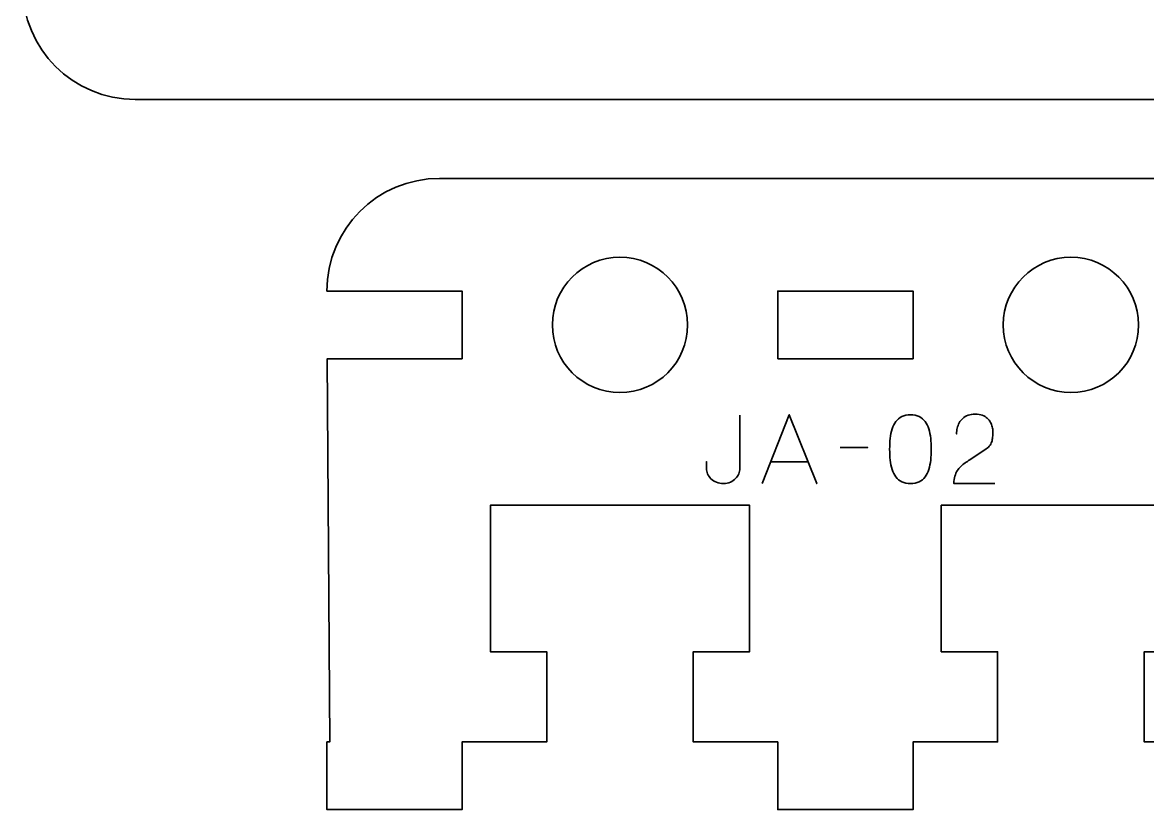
# Model space of a CAD drawing. Header units: centimetres. Extents: x -40 to 171, y -20 to 141.
# Drawn here: x 40.85 to 45.84, y 69.35 to 72.842 of the extents above; entities that cross this region are included whole.
import ezdxf

# ---------------------------------------------------------------- set-up
doc = ezdxf.new("R2010")
doc.units = ezdxf.units.CM
doc.header["$MEASUREMENT"] = 0
doc.layers.add('Layer 1', color=7, linetype='Continuous')

msp = doc.modelspace()

# ---------------------------------------------------------------- linework, layer by layer
at = {"layer": 'Layer 1', "color": 250, "lineweight": 35}
msp.add_lwpolyline([(44.2, 71.35), (44.8, 71.35), (44.8, 71.65), (44.2, 71.65), (44.2, 71.35)], close=True, dxfattribs=at)
msp.add_lwpolyline([(44.2, 71.35), (44.8, 71.35), (44.8, 71.65), (44.2, 71.65), (44.2, 71.35)], close=True, dxfattribs=at)
for points, knots in [([(40.85004, 73.00002), (40.85004, 73.00002), (40.85004, 79.30002), (40.85004, 79.30002), (40.85004, 79.30002), (40.85004, 79.57611), (41.07395, 79.80002), (41.35004, 79.80002), (41.35004, 79.80002), (41.35004, 79.80002), (47.65004, 79.80002), (47.65004, 79.80002), (47.65004, 79.80002), (47.92613, 79.80002), (48.15004, 79.57611), (48.15004, 79.30002), (48.15004, 79.30002), (48.15004, 79.30002), (48.15004, 73.00002), (48.15004, 73.00002), (48.15004, 73.00002), (48.15004, 72.72393), (47.92613, 72.50002), (47.65004, 72.50002), (47.65004, 72.50002), (47.65004, 72.50002), (41.35004, 72.50002), (41.35004, 72.50002), (41.35004, 72.50002), (41.07395, 72.50002), (40.85004, 72.72393), (40.85004, 73.00002)], [0, 0, 0, 0, 0.125, 0.125, 0.125, 0.125, 0.25, 0.25, 0.25, 0.25, 0.375, 0.375, 0.375, 0.375, 0.5, 0.5, 0.5, 0.5, 0.625, 0.625, 0.625, 0.625, 0.75, 0.75, 0.75, 0.75, 0.875, 0.875, 0.875, 0.875, 1, 1, 1, 1]), ([(46.8, 69.64999), (46.8, 69.64999), (46.8, 69.65), (46.8, 69.65), (46.8, 69.65), (46.8, 69.65), (46.8, 69.35), (46.8, 69.35), (46.8, 69.35), (46.8, 69.35), (46.2, 69.35), (46.2, 69.35), (46.2, 69.35), (46.2, 69.35), (46.2, 69.65), (46.2, 69.65), (46.2, 69.65), (46.2, 69.65), (45.825, 69.65), (45.825, 69.65), (45.825, 69.65), (45.825, 69.65), (45.825, 70.05), (45.825, 70.05), (45.825, 70.05), (45.825, 70.05), (46.075, 70.05001), (46.075, 70.05001), (46.075, 70.05001), (46.075, 70.05001), (46.075, 70.7), (46.075, 70.7), (46.075, 70.7), (46.075, 70.7), (45.825, 70.7), (45.825, 70.7), (45.825, 70.7), (45.825, 70.7), (45.825, 70.7), (45.825, 70.7), (45.825, 70.7), (45.825, 70.7), (45.825, 70.7), (45.825, 70.7), (45.825, 70.7), (45.825, 70.7), (45.175, 70.7), (45.175, 70.7), (45.175, 70.7), (45.175, 70.7), (45.175, 70.7), (45.175, 70.7), (45.175, 70.7), (45.175, 70.7), (45.175, 70.7), (45.175, 70.7), (45.175, 70.7), (45.175, 70.7), (44.925, 70.7), (44.925, 70.7), (44.925, 70.7), (44.925, 70.7), (44.925, 70.05001), (44.925, 70.05001), (44.925, 70.05001), (44.925, 70.05001), (45.175, 70.05), (45.175, 70.05), (45.175, 70.05), (45.175, 70.05), (45.175, 69.64999), (45.175, 69.64999), (45.175, 69.64999), (45.175, 69.64999), (44.8, 69.65), (44.8, 69.65), (44.8, 69.65), (44.8, 69.65), (44.8, 69.35), (44.8, 69.35), (44.8, 69.35), (44.8, 69.35), (44.2, 69.35), (44.2, 69.35), (44.2, 69.35), (44.2, 69.35), (44.2, 69.65), (44.2, 69.65), (44.2, 69.65), (44.2, 69.65), (43.825, 69.65), (43.825, 69.65), (43.825, 69.65), (43.825, 69.65), (43.825, 70.05), (43.825, 70.05), (43.825, 70.05), (43.825, 70.05), (44.075, 70.05001), (44.075, 70.05001), (44.075, 70.05001), (44.075, 70.05001), (44.075, 70.7), (44.075, 70.7), (44.075, 70.7), (44.075, 70.7), (43.825, 70.7), (43.825, 70.7), (43.825, 70.7), (43.825, 70.7), (43.825, 70.7), (43.825, 70.7), (43.825, 70.7), (43.825, 70.7), (43.825, 70.7), (43.825, 70.7), (43.825, 70.7), (43.825, 70.7), (43.175, 70.7), (43.175, 70.7), (43.175, 70.7), (43.175, 70.7), (43.175, 70.7), (43.175, 70.7), (43.175, 70.7), (43.175, 70.7), (43.175, 70.7), (43.175, 70.7), (43.175, 70.7), (43.175, 70.7), (42.925, 70.7), (42.925, 70.7), (42.925, 70.7), (42.925, 70.7), (42.925, 70.05001), (42.925, 70.05001), (42.925, 70.05001), (42.925, 70.05001), (43.175, 70.05), (43.175, 70.05), (43.175, 70.05), (43.175, 70.05), (43.175, 69.64999), (43.175, 69.64999), (43.175, 69.64999), (43.175, 69.64999), (42.8, 69.65), (42.8, 69.65), (42.8, 69.65), (42.8, 69.65), (42.8, 69.35), (42.8, 69.35), (42.8, 69.35), (42.8, 69.35), (42.2, 69.35), (42.2, 69.35), (42.2, 69.35), (42.2, 69.35), (42.2, 69.65), (42.2, 69.65), (42.2, 69.65), (42.2, 69.65), (42.2125, 69.65), (42.2125, 69.65), (42.2125, 69.65), (42.2125, 69.65), (42.20188, 71.35), (42.20188, 71.35), (42.20188, 71.35), (42.20188, 71.35), (42.8, 71.35), (42.8, 71.35), (42.8, 71.35), (42.8, 71.35), (42.8, 71.65), (42.8, 71.65), (42.8, 71.65), (42.8, 71.65), (42.2, 71.65), (42.2, 71.65), (42.2, 71.65), (42.2, 71.92609), (42.42391, 72.15), (42.7, 72.15), (42.7, 72.15), (42.7, 72.15), (46.3, 72.15), (46.3, 72.15), (46.3, 72.15), (46.57609, 72.15), (46.8, 71.92609), (46.8, 71.65), (46.8, 71.65), (46.8, 71.65), (46.2, 71.65), (46.2, 71.65), (46.2, 71.65), (46.2, 71.65), (46.2, 71.35), (46.2, 71.35), (46.2, 71.35), (46.2, 71.35), (46.8, 71.35), (46.8, 71.35), (46.8, 71.35), (46.8, 71.35), (46.8, 69.64999), (46.8, 69.64999)], [0, 0, 0, 0, 0.0192308, 0.0192308, 0.0192308, 0.0192308, 0.0384615, 0.0384615, 0.0384615, 0.0384615, 0.0576923, 0.0576923, 0.0576923, 0.0576923, 0.0769231, 0.0769231, 0.0769231, 0.0769231, 0.0961538, 0.0961538, 0.0961538, 0.0961538, 0.1153846, 0.1153846, 0.1153846, 0.1153846, 0.1346154, 0.1346154, 0.1346154, 0.1346154, 0.1538462, 0.1538462, 0.1538462, 0.1538462, 0.1730769, 0.1730769, 0.1730769, 0.1730769, 0.1923077, 0.1923077, 0.1923077, 0.1923077, 0.2115385, 0.2115385, 0.2115385, 0.2115385, 0.2307692, 0.2307692, 0.2307692, 0.2307692, 0.25, 0.25, 0.25, 0.25, 0.2692308, 0.2692308, 0.2692308, 0.2692308, 0.2884615, 0.2884615, 0.2884615, 0.2884615, 0.3076923, 0.3076923, 0.3076923, 0.3076923, 0.3269231, 0.3269231, 0.3269231, 0.3269231, 0.3461538, 0.3461538, 0.3461538, 0.3461538, 0.3653846, 0.3653846, 0.3653846, 0.3653846, 0.3846154, 0.3846154, 0.3846154, 0.3846154, 0.4038462, 0.4038462, 0.4038462, 0.4038462, 0.4230769, 0.4230769, 0.4230769, 0.4230769, 0.4423077, 0.4423077, 0.4423077, 0.4423077, 0.4615385, 0.4615385, 0.4615385, 0.4615385, 0.4807692, 0.4807692, 0.4807692, 0.4807692, 0.5, 0.5, 0.5, 0.5, 0.5192308, 0.5192308, 0.5192308, 0.5192308, 0.5384615, 0.5384615, 0.5384615, 0.5384615, 0.5576923, 0.5576923, 0.5576923, 0.5576923, 0.5769231, 0.5769231, 0.5769231, 0.5769231, 0.5961538, 0.5961538, 0.5961538, 0.5961538, 0.6153846, 0.6153846, 0.6153846, 0.6153846, 0.6346154, 0.6346154, 0.6346154, 0.6346154, 0.6538462, 0.6538462, 0.6538462, 0.6538462, 0.6730769, 0.6730769, 0.6730769, 0.6730769, 0.6923077, 0.6923077, 0.6923077, 0.6923077, 0.7115385, 0.7115385, 0.7115385, 0.7115385, 0.7307692, 0.7307692, 0.7307692, 0.7307692, 0.75, 0.75, 0.75, 0.75, 0.7692308, 0.7692308, 0.7692308, 0.7692308, 0.7884615, 0.7884615, 0.7884615, 0.7884615, 0.8076923, 0.8076923, 0.8076923, 0.8076923, 0.8269231, 0.8269231, 0.8269231, 0.8269231, 0.8461538, 0.8461538, 0.8461538, 0.8461538, 0.8653846, 0.8653846, 0.8653846, 0.8653846, 0.8846154, 0.8846154, 0.8846154, 0.8846154, 0.9038462, 0.9038462, 0.9038462, 0.9038462, 0.9230769, 0.9230769, 0.9230769, 0.9230769, 0.9423077, 0.9423077, 0.9423077, 0.9423077, 0.9615385, 0.9615385, 0.9615385, 0.9615385, 0.9807692, 0.9807692, 0.9807692, 0.9807692, 1, 1, 1, 1]), ([(46.8, 69.64999), (46.8, 69.64999), (46.8, 69.65), (46.8, 69.65), (46.8, 69.65), (46.8, 69.65), (46.8, 69.35), (46.8, 69.35), (46.8, 69.35), (46.8, 69.35), (46.2, 69.35), (46.2, 69.35), (46.2, 69.35), (46.2, 69.35), (46.2, 69.65), (46.2, 69.65), (46.2, 69.65), (46.2, 69.65), (45.825, 69.65), (45.825, 69.65), (45.825, 69.65), (45.825, 69.65), (45.825, 70.05), (45.825, 70.05), (45.825, 70.05), (45.825, 70.05), (46.075, 70.05001), (46.075, 70.05001), (46.075, 70.05001), (46.075, 70.05001), (46.075, 70.7), (46.075, 70.7), (46.075, 70.7), (46.075, 70.7), (45.825, 70.7), (45.825, 70.7), (45.825, 70.7), (45.825, 70.7), (45.825, 70.7), (45.825, 70.7), (45.825, 70.7), (45.825, 70.7), (45.825, 70.7), (45.825, 70.7), (45.825, 70.7), (45.825, 70.7), (45.175, 70.7), (45.175, 70.7), (45.175, 70.7), (45.175, 70.7), (45.175, 70.7), (45.175, 70.7), (45.175, 70.7), (45.175, 70.7), (45.175, 70.7), (45.175, 70.7), (45.175, 70.7), (45.175, 70.7), (44.925, 70.7), (44.925, 70.7), (44.925, 70.7), (44.925, 70.7), (44.925, 70.05001), (44.925, 70.05001), (44.925, 70.05001), (44.925, 70.05001), (45.175, 70.05), (45.175, 70.05), (45.175, 70.05), (45.175, 70.05), (45.175, 69.64999), (45.175, 69.64999), (45.175, 69.64999), (45.175, 69.64999), (44.8, 69.65), (44.8, 69.65), (44.8, 69.65), (44.8, 69.65), (44.8, 69.35), (44.8, 69.35), (44.8, 69.35), (44.8, 69.35), (44.2, 69.35), (44.2, 69.35), (44.2, 69.35), (44.2, 69.35), (44.2, 69.65), (44.2, 69.65), (44.2, 69.65), (44.2, 69.65), (43.825, 69.65), (43.825, 69.65), (43.825, 69.65), (43.825, 69.65), (43.825, 70.05), (43.825, 70.05), (43.825, 70.05), (43.825, 70.05), (44.075, 70.05001), (44.075, 70.05001), (44.075, 70.05001), (44.075, 70.05001), (44.075, 70.7), (44.075, 70.7), (44.075, 70.7), (44.075, 70.7), (43.825, 70.7), (43.825, 70.7), (43.825, 70.7), (43.825, 70.7), (43.825, 70.7), (43.825, 70.7), (43.825, 70.7), (43.825, 70.7), (43.825, 70.7), (43.825, 70.7), (43.825, 70.7), (43.825, 70.7), (43.175, 70.7), (43.175, 70.7), (43.175, 70.7), (43.175, 70.7), (43.175, 70.7), (43.175, 70.7), (43.175, 70.7), (43.175, 70.7), (43.175, 70.7), (43.175, 70.7), (43.175, 70.7), (43.175, 70.7), (42.925, 70.7), (42.925, 70.7), (42.925, 70.7), (42.925, 70.7), (42.925, 70.05001), (42.925, 70.05001), (42.925, 70.05001), (42.925, 70.05001), (43.175, 70.05), (43.175, 70.05), (43.175, 70.05), (43.175, 70.05), (43.175, 69.64999), (43.175, 69.64999), (43.175, 69.64999), (43.175, 69.64999), (42.8, 69.65), (42.8, 69.65), (42.8, 69.65), (42.8, 69.65), (42.8, 69.35), (42.8, 69.35), (42.8, 69.35), (42.8, 69.35), (42.2, 69.35), (42.2, 69.35), (42.2, 69.35), (42.2, 69.35), (42.2, 69.65), (42.2, 69.65), (42.2, 69.65), (42.2, 69.65), (42.2125, 69.65), (42.2125, 69.65), (42.2125, 69.65), (42.2125, 69.65), (42.20188, 71.35), (42.20188, 71.35), (42.20188, 71.35), (42.20188, 71.35), (42.8, 71.35), (42.8, 71.35), (42.8, 71.35), (42.8, 71.35), (42.8, 71.65), (42.8, 71.65), (42.8, 71.65), (42.8, 71.65), (42.2, 71.65), (42.2, 71.65), (42.2, 71.65), (42.2, 71.92609), (42.42391, 72.15), (42.7, 72.15), (42.7, 72.15), (42.7, 72.15), (46.3, 72.15), (46.3, 72.15), (46.3, 72.15), (46.57609, 72.15), (46.8, 71.92609), (46.8, 71.65), (46.8, 71.65), (46.8, 71.65), (46.2, 71.65), (46.2, 71.65), (46.2, 71.65), (46.2, 71.65), (46.2, 71.35), (46.2, 71.35), (46.2, 71.35), (46.2, 71.35), (46.8, 71.35), (46.8, 71.35), (46.8, 71.35), (46.8, 71.35), (46.8, 69.64999), (46.8, 69.64999)], [0, 0, 0, 0, 0.0192308, 0.0192308, 0.0192308, 0.0192308, 0.0384615, 0.0384615, 0.0384615, 0.0384615, 0.0576923, 0.0576923, 0.0576923, 0.0576923, 0.0769231, 0.0769231, 0.0769231, 0.0769231, 0.0961538, 0.0961538, 0.0961538, 0.0961538, 0.1153846, 0.1153846, 0.1153846, 0.1153846, 0.1346154, 0.1346154, 0.1346154, 0.1346154, 0.1538462, 0.1538462, 0.1538462, 0.1538462, 0.1730769, 0.1730769, 0.1730769, 0.1730769, 0.1923077, 0.1923077, 0.1923077, 0.1923077, 0.2115385, 0.2115385, 0.2115385, 0.2115385, 0.2307692, 0.2307692, 0.2307692, 0.2307692, 0.25, 0.25, 0.25, 0.25, 0.2692308, 0.2692308, 0.2692308, 0.2692308, 0.2884615, 0.2884615, 0.2884615, 0.2884615, 0.3076923, 0.3076923, 0.3076923, 0.3076923, 0.3269231, 0.3269231, 0.3269231, 0.3269231, 0.3461538, 0.3461538, 0.3461538, 0.3461538, 0.3653846, 0.3653846, 0.3653846, 0.3653846, 0.3846154, 0.3846154, 0.3846154, 0.3846154, 0.4038462, 0.4038462, 0.4038462, 0.4038462, 0.4230769, 0.4230769, 0.4230769, 0.4230769, 0.4423077, 0.4423077, 0.4423077, 0.4423077, 0.4615385, 0.4615385, 0.4615385, 0.4615385, 0.4807692, 0.4807692, 0.4807692, 0.4807692, 0.5, 0.5, 0.5, 0.5, 0.5192308, 0.5192308, 0.5192308, 0.5192308, 0.5384615, 0.5384615, 0.5384615, 0.5384615, 0.5576923, 0.5576923, 0.5576923, 0.5576923, 0.5769231, 0.5769231, 0.5769231, 0.5769231, 0.5961538, 0.5961538, 0.5961538, 0.5961538, 0.6153846, 0.6153846, 0.6153846, 0.6153846, 0.6346154, 0.6346154, 0.6346154, 0.6346154, 0.6538462, 0.6538462, 0.6538462, 0.6538462, 0.6730769, 0.6730769, 0.6730769, 0.6730769, 0.6923077, 0.6923077, 0.6923077, 0.6923077, 0.7115385, 0.7115385, 0.7115385, 0.7115385, 0.7307692, 0.7307692, 0.7307692, 0.7307692, 0.75, 0.75, 0.75, 0.75, 0.7692308, 0.7692308, 0.7692308, 0.7692308, 0.7884615, 0.7884615, 0.7884615, 0.7884615, 0.8076923, 0.8076923, 0.8076923, 0.8076923, 0.8269231, 0.8269231, 0.8269231, 0.8269231, 0.8461538, 0.8461538, 0.8461538, 0.8461538, 0.8653846, 0.8653846, 0.8653846, 0.8653846, 0.8846154, 0.8846154, 0.8846154, 0.8846154, 0.9038462, 0.9038462, 0.9038462, 0.9038462, 0.9230769, 0.9230769, 0.9230769, 0.9230769, 0.9423077, 0.9423077, 0.9423077, 0.9423077, 0.9615385, 0.9615385, 0.9615385, 0.9615385, 0.9807692, 0.9807692, 0.9807692, 0.9807692, 1, 1, 1, 1]), ([(43.8, 71.5), (43.8, 71.33434), (43.66566, 71.2), (43.5, 71.2), (43.5, 71.2), (43.33434, 71.2), (43.2, 71.33434), (43.2, 71.5), (43.2, 71.5), (43.2, 71.66566), (43.33434, 71.8), (43.5, 71.8), (43.5, 71.8), (43.66566, 71.8), (43.8, 71.66566), (43.8, 71.5)], [0, 0, 0, 0, 0.25, 0.25, 0.25, 0.25, 0.5, 0.5, 0.5, 0.5, 0.75, 0.75, 0.75, 0.75, 1, 1, 1, 1]), ([(43.8, 71.5), (43.8, 71.33434), (43.66566, 71.2), (43.5, 71.2), (43.5, 71.2), (43.33434, 71.2), (43.2, 71.33434), (43.2, 71.5), (43.2, 71.5), (43.2, 71.66566), (43.33434, 71.8), (43.5, 71.8), (43.5, 71.8), (43.66566, 71.8), (43.8, 71.66566), (43.8, 71.5)], [0, 0, 0, 0, 0.25, 0.25, 0.25, 0.25, 0.5, 0.5, 0.5, 0.5, 0.75, 0.75, 0.75, 0.75, 1, 1, 1, 1]), ([(45.8, 71.5), (45.8, 71.33434), (45.66566, 71.2), (45.5, 71.2), (45.5, 71.2), (45.33434, 71.2), (45.2, 71.33434), (45.2, 71.5), (45.2, 71.5), (45.2, 71.66566), (45.33434, 71.8), (45.5, 71.8), (45.5, 71.8), (45.66566, 71.8), (45.8, 71.66566), (45.8, 71.5)], [0, 0, 0, 0, 0.25, 0.25, 0.25, 0.25, 0.5, 0.5, 0.5, 0.5, 0.75, 0.75, 0.75, 0.75, 1, 1, 1, 1]), ([(45.8, 71.5), (45.8, 71.33434), (45.66566, 71.2), (45.5, 71.2), (45.5, 71.2), (45.33434, 71.2), (45.2, 71.33434), (45.2, 71.5), (45.2, 71.5), (45.2, 71.66566), (45.33434, 71.8), (45.5, 71.8), (45.5, 71.8), (45.66566, 71.8), (45.8, 71.66566), (45.8, 71.5)], [0, 0, 0, 0, 0.25, 0.25, 0.25, 0.25, 0.5, 0.5, 0.5, 0.5, 0.75, 0.75, 0.75, 0.75, 1, 1, 1, 1])]:
    msp.add_open_spline(points, degree=3, knots=knots, dxfattribs=at)
at = {"layer": 'Layer 1', "color": 30, "lineweight": 35}
for points, knots in [([(45.16251, 70.79612), (45.16251, 70.79612), (44.9809, 70.79612), (44.9809, 70.79612), (44.9809, 70.79612), (44.98125, 70.8084), (44.9828, 70.81926), (44.98542, 70.82858), (44.98542, 70.82858), (44.9881, 70.83789), (44.99169, 70.84607), (44.99614, 70.85313), (44.99614, 70.85313), (45.00066, 70.86018), (45.00581, 70.86646), (45.01166, 70.87197), (45.01166, 70.87197), (45.01752, 70.87754), (45.0238, 70.88262), (45.03057, 70.88742), (45.03057, 70.88742), (45.03734, 70.89215), (45.04433, 70.89687), (45.0516, 70.90153), (45.0516, 70.90153), (45.0516, 70.90153), (45.12399, 70.94979), (45.12399, 70.94979), (45.12399, 70.94979), (45.13139, 70.95501), (45.13718, 70.96072), (45.14127, 70.96686), (45.14127, 70.96686), (45.14543, 70.973), (45.14833, 70.97949), (45.15009, 70.98634), (45.15009, 70.98634), (45.15178, 70.99311), (45.15284, 71.00009), (45.15319, 71.00715), (45.15319, 71.00715), (45.15355, 71.01428), (45.15369, 71.0214), (45.15362, 71.02853), (45.15362, 71.02853), (45.15362, 71.03438), (45.15284, 71.04066), (45.15129, 71.04744), (45.15129, 71.04744), (45.14967, 71.05414), (45.14713, 71.06084), (45.14353, 71.06747), (45.14353, 71.06747), (45.13993, 71.07411), (45.13513, 71.08017), (45.12914, 71.08568), (45.12914, 71.08568), (45.12314, 71.09111), (45.11573, 71.09548), (45.10691, 71.0988), (45.10691, 71.0988), (45.09809, 71.10212), (45.08772, 71.10381), (45.07573, 71.10388), (45.07573, 71.10388), (45.06366, 71.10381), (45.05301, 71.10212), (45.04383, 71.09887), (45.04383, 71.09887), (45.03466, 71.09563), (45.02683, 71.09111), (45.02034, 71.0854), (45.02034, 71.0854), (45.01385, 71.07968), (45.00863, 71.07305), (45.00454, 71.06564), (45.00454, 71.06564), (45.00044, 71.05823), (44.99748, 71.05033), (44.99558, 71.042), (44.99558, 71.042), (44.99367, 71.03368), (44.99275, 71.02521), (44.99275, 71.01667), (44.99275, 71.01667), (44.99275, 71.02521), (44.99367, 71.03368), (44.99558, 71.042), (44.99558, 71.042), (44.99748, 71.05033), (45.00044, 71.05823), (45.00454, 71.06564), (45.00454, 71.06564), (45.00863, 71.07305), (45.01385, 71.07968), (45.02034, 71.0854), (45.02034, 71.0854), (45.02683, 71.09111), (45.03466, 71.09563), (45.04383, 71.09887), (45.04383, 71.09887), (45.05301, 71.10212), (45.06366, 71.10381), (45.07573, 71.10388), (45.07573, 71.10388), (45.08772, 71.10381), (45.09809, 71.10212), (45.10691, 71.0988), (45.10691, 71.0988), (45.11573, 71.09548), (45.12314, 71.09111), (45.12914, 71.08568), (45.12914, 71.08568), (45.13513, 71.08017), (45.13993, 71.07411), (45.14353, 71.06747), (45.14353, 71.06747), (45.14713, 71.06084), (45.14967, 71.05414), (45.15129, 71.04744), (45.15129, 71.04744), (45.15284, 71.04066), (45.15362, 71.03438), (45.15362, 71.02853), (45.15362, 71.02853), (45.15369, 71.0214), (45.15355, 71.01428), (45.15319, 71.00715), (45.15319, 71.00715), (45.15284, 71.00009), (45.15178, 70.99311), (45.15009, 70.98634), (45.15009, 70.98634), (45.14833, 70.97949), (45.14543, 70.973), (45.14127, 70.96686), (45.14127, 70.96686), (45.13718, 70.96072), (45.13139, 70.95501), (45.12399, 70.94979), (45.12399, 70.94979), (45.12399, 70.94979), (45.0516, 70.90153), (45.0516, 70.90153), (45.0516, 70.90153), (45.04433, 70.89687), (45.03734, 70.89215), (45.03057, 70.88742), (45.03057, 70.88742), (45.0238, 70.88262), (45.01752, 70.87754), (45.01166, 70.87197), (45.01166, 70.87197), (45.00581, 70.86646), (45.00066, 70.86018), (44.99614, 70.85313), (44.99614, 70.85313), (44.99169, 70.84607), (44.9881, 70.83789), (44.98542, 70.82858), (44.98542, 70.82858), (44.9828, 70.81926), (44.98125, 70.8084), (44.9809, 70.79612), (44.9809, 70.79612), (44.9809, 70.79612), (45.16251, 70.79612), (45.16251, 70.79612)], [0, 0, 0, 0, 0.0238095, 0.0238095, 0.0238095, 0.0238095, 0.047619, 0.047619, 0.047619, 0.047619, 0.0714286, 0.0714286, 0.0714286, 0.0714286, 0.0952381, 0.0952381, 0.0952381, 0.0952381, 0.1190476, 0.1190476, 0.1190476, 0.1190476, 0.1428571, 0.1428571, 0.1428571, 0.1428571, 0.1666667, 0.1666667, 0.1666667, 0.1666667, 0.1904762, 0.1904762, 0.1904762, 0.1904762, 0.2142857, 0.2142857, 0.2142857, 0.2142857, 0.2380952, 0.2380952, 0.2380952, 0.2380952, 0.2619048, 0.2619048, 0.2619048, 0.2619048, 0.2857143, 0.2857143, 0.2857143, 0.2857143, 0.3095238, 0.3095238, 0.3095238, 0.3095238, 0.3333333, 0.3333333, 0.3333333, 0.3333333, 0.3571429, 0.3571429, 0.3571429, 0.3571429, 0.3809524, 0.3809524, 0.3809524, 0.3809524, 0.4047619, 0.4047619, 0.4047619, 0.4047619, 0.4285714, 0.4285714, 0.4285714, 0.4285714, 0.452381, 0.452381, 0.452381, 0.452381, 0.4761905, 0.4761905, 0.4761905, 0.4761905, 0.5, 0.5, 0.5, 0.5, 0.5238095, 0.5238095, 0.5238095, 0.5238095, 0.547619, 0.547619, 0.547619, 0.547619, 0.5714286, 0.5714286, 0.5714286, 0.5714286, 0.5952381, 0.5952381, 0.5952381, 0.5952381, 0.6190476, 0.6190476, 0.6190476, 0.6190476, 0.6428571, 0.6428571, 0.6428571, 0.6428571, 0.6666667, 0.6666667, 0.6666667, 0.6666667, 0.6904762, 0.6904762, 0.6904762, 0.6904762, 0.7142857, 0.7142857, 0.7142857, 0.7142857, 0.7380952, 0.7380952, 0.7380952, 0.7380952, 0.7619048, 0.7619048, 0.7619048, 0.7619048, 0.7857143, 0.7857143, 0.7857143, 0.7857143, 0.8095238, 0.8095238, 0.8095238, 0.8095238, 0.8333333, 0.8333333, 0.8333333, 0.8333333, 0.8571429, 0.8571429, 0.8571429, 0.8571429, 0.8809524, 0.8809524, 0.8809524, 0.8809524, 0.9047619, 0.9047619, 0.9047619, 0.9047619, 0.9285714, 0.9285714, 0.9285714, 0.9285714, 0.952381, 0.952381, 0.952381, 0.952381, 0.9761905, 0.9761905, 0.9761905, 0.9761905, 1, 1, 1, 1]), ([(45.16251, 70.79612), (45.16251, 70.79612), (44.9809, 70.79612), (44.9809, 70.79612), (44.9809, 70.79612), (44.98125, 70.8084), (44.9828, 70.81926), (44.98542, 70.82858), (44.98542, 70.82858), (44.9881, 70.83789), (44.99169, 70.84607), (44.99614, 70.85313), (44.99614, 70.85313), (45.00066, 70.86018), (45.00581, 70.86646), (45.01166, 70.87197), (45.01166, 70.87197), (45.01752, 70.87754), (45.0238, 70.88262), (45.03057, 70.88742), (45.03057, 70.88742), (45.03734, 70.89215), (45.04433, 70.89687), (45.0516, 70.90153), (45.0516, 70.90153), (45.0516, 70.90153), (45.12399, 70.94979), (45.12399, 70.94979), (45.12399, 70.94979), (45.13139, 70.95501), (45.13718, 70.96072), (45.14127, 70.96686), (45.14127, 70.96686), (45.14543, 70.973), (45.14833, 70.97949), (45.15009, 70.98634), (45.15009, 70.98634), (45.15178, 70.99311), (45.15284, 71.00009), (45.15319, 71.00715), (45.15319, 71.00715), (45.15355, 71.01428), (45.15369, 71.0214), (45.15362, 71.02853), (45.15362, 71.02853), (45.15362, 71.03438), (45.15284, 71.04066), (45.15129, 71.04744), (45.15129, 71.04744), (45.14967, 71.05414), (45.14713, 71.06084), (45.14353, 71.06747), (45.14353, 71.06747), (45.13993, 71.07411), (45.13513, 71.08017), (45.12914, 71.08568), (45.12914, 71.08568), (45.12314, 71.09111), (45.11573, 71.09548), (45.10691, 71.0988), (45.10691, 71.0988), (45.09809, 71.10212), (45.08772, 71.10381), (45.07573, 71.10388), (45.07573, 71.10388), (45.06366, 71.10381), (45.05301, 71.10212), (45.04383, 71.09887), (45.04383, 71.09887), (45.03466, 71.09563), (45.02683, 71.09111), (45.02034, 71.0854), (45.02034, 71.0854), (45.01385, 71.07968), (45.00863, 71.07305), (45.00454, 71.06564), (45.00454, 71.06564), (45.00044, 71.05823), (44.99748, 71.05033), (44.99558, 71.042), (44.99558, 71.042), (44.99367, 71.03368), (44.99275, 71.02521), (44.99275, 71.01667), (44.99275, 71.01667), (44.99275, 71.02521), (44.99367, 71.03368), (44.99558, 71.042), (44.99558, 71.042), (44.99748, 71.05033), (45.00044, 71.05823), (45.00454, 71.06564), (45.00454, 71.06564), (45.00863, 71.07305), (45.01385, 71.07968), (45.02034, 71.0854), (45.02034, 71.0854), (45.02683, 71.09111), (45.03466, 71.09563), (45.04383, 71.09887), (45.04383, 71.09887), (45.05301, 71.10212), (45.06366, 71.10381), (45.07573, 71.10388), (45.07573, 71.10388), (45.08772, 71.10381), (45.09809, 71.10212), (45.10691, 71.0988), (45.10691, 71.0988), (45.11573, 71.09548), (45.12314, 71.09111), (45.12914, 71.08568), (45.12914, 71.08568), (45.13513, 71.08017), (45.13993, 71.07411), (45.14353, 71.06747), (45.14353, 71.06747), (45.14713, 71.06084), (45.14967, 71.05414), (45.15129, 71.04744), (45.15129, 71.04744), (45.15284, 71.04066), (45.15362, 71.03438), (45.15362, 71.02853), (45.15362, 71.02853), (45.15369, 71.0214), (45.15355, 71.01428), (45.15319, 71.00715), (45.15319, 71.00715), (45.15284, 71.00009), (45.15178, 70.99311), (45.15009, 70.98634), (45.15009, 70.98634), (45.14833, 70.97949), (45.14543, 70.973), (45.14127, 70.96686), (45.14127, 70.96686), (45.13718, 70.96072), (45.13139, 70.95501), (45.12399, 70.94979), (45.12399, 70.94979), (45.12399, 70.94979), (45.0516, 70.90153), (45.0516, 70.90153), (45.0516, 70.90153), (45.04433, 70.89687), (45.03734, 70.89215), (45.03057, 70.88742), (45.03057, 70.88742), (45.0238, 70.88262), (45.01752, 70.87754), (45.01166, 70.87197), (45.01166, 70.87197), (45.00581, 70.86646), (45.00066, 70.86018), (44.99614, 70.85313), (44.99614, 70.85313), (44.99169, 70.84607), (44.9881, 70.83789), (44.98542, 70.82858), (44.98542, 70.82858), (44.9828, 70.81926), (44.98125, 70.8084), (44.9809, 70.79612), (44.9809, 70.79612), (44.9809, 70.79612), (45.16251, 70.79612), (45.16251, 70.79612)], [0, 0, 0, 0, 0.0238095, 0.0238095, 0.0238095, 0.0238095, 0.047619, 0.047619, 0.047619, 0.047619, 0.0714286, 0.0714286, 0.0714286, 0.0714286, 0.0952381, 0.0952381, 0.0952381, 0.0952381, 0.1190476, 0.1190476, 0.1190476, 0.1190476, 0.1428571, 0.1428571, 0.1428571, 0.1428571, 0.1666667, 0.1666667, 0.1666667, 0.1666667, 0.1904762, 0.1904762, 0.1904762, 0.1904762, 0.2142857, 0.2142857, 0.2142857, 0.2142857, 0.2380952, 0.2380952, 0.2380952, 0.2380952, 0.2619048, 0.2619048, 0.2619048, 0.2619048, 0.2857143, 0.2857143, 0.2857143, 0.2857143, 0.3095238, 0.3095238, 0.3095238, 0.3095238, 0.3333333, 0.3333333, 0.3333333, 0.3333333, 0.3571429, 0.3571429, 0.3571429, 0.3571429, 0.3809524, 0.3809524, 0.3809524, 0.3809524, 0.4047619, 0.4047619, 0.4047619, 0.4047619, 0.4285714, 0.4285714, 0.4285714, 0.4285714, 0.452381, 0.452381, 0.452381, 0.452381, 0.4761905, 0.4761905, 0.4761905, 0.4761905, 0.5, 0.5, 0.5, 0.5, 0.5238095, 0.5238095, 0.5238095, 0.5238095, 0.547619, 0.547619, 0.547619, 0.547619, 0.5714286, 0.5714286, 0.5714286, 0.5714286, 0.5952381, 0.5952381, 0.5952381, 0.5952381, 0.6190476, 0.6190476, 0.6190476, 0.6190476, 0.6428571, 0.6428571, 0.6428571, 0.6428571, 0.6666667, 0.6666667, 0.6666667, 0.6666667, 0.6904762, 0.6904762, 0.6904762, 0.6904762, 0.7142857, 0.7142857, 0.7142857, 0.7142857, 0.7380952, 0.7380952, 0.7380952, 0.7380952, 0.7619048, 0.7619048, 0.7619048, 0.7619048, 0.7857143, 0.7857143, 0.7857143, 0.7857143, 0.8095238, 0.8095238, 0.8095238, 0.8095238, 0.8333333, 0.8333333, 0.8333333, 0.8333333, 0.8571429, 0.8571429, 0.8571429, 0.8571429, 0.8809524, 0.8809524, 0.8809524, 0.8809524, 0.9047619, 0.9047619, 0.9047619, 0.9047619, 0.9285714, 0.9285714, 0.9285714, 0.9285714, 0.952381, 0.952381, 0.952381, 0.952381, 0.9761905, 0.9761905, 0.9761905, 0.9761905, 1, 1, 1, 1]), ([(44.0318, 71.09965), (44.0318, 71.09965), (44.03138, 70.86258), (44.03138, 70.86258), (44.03138, 70.86258), (44.03138, 70.85489), (44.02975, 70.84713), (44.02665, 70.83944), (44.02665, 70.83944), (44.02347, 70.83168), (44.01882, 70.82462), (44.01268, 70.81813), (44.01268, 70.81813), (44.00647, 70.81171), (43.99892, 70.80649), (43.98996, 70.80261), (43.98996, 70.80261), (43.98093, 70.79866), (43.97063, 70.79668), (43.95899, 70.79654), (43.95899, 70.79654), (43.94734, 70.79654), (43.93683, 70.79845), (43.92752, 70.80219), (43.92752, 70.80219), (43.9182, 70.806), (43.91023, 70.81108), (43.90367, 70.8175), (43.90367, 70.8175), (43.89704, 70.82392), (43.89203, 70.83097), (43.8885, 70.83881), (43.8885, 70.83881), (43.88497, 70.84664), (43.88321, 70.85454), (43.88321, 70.86258), (43.88321, 70.86258), (43.88321, 70.86258), (43.88321, 70.89391), (43.88321, 70.89391), (43.88321, 70.89391), (43.88321, 70.89391), (43.88321, 70.86258), (43.88321, 70.86258), (43.88321, 70.86258), (43.88321, 70.85454), (43.88497, 70.84664), (43.8885, 70.83881), (43.8885, 70.83881), (43.89203, 70.83097), (43.89704, 70.82392), (43.90367, 70.8175), (43.90367, 70.8175), (43.91023, 70.81108), (43.9182, 70.806), (43.92752, 70.80219), (43.92752, 70.80219), (43.93683, 70.79845), (43.94734, 70.79654), (43.95899, 70.79654), (43.95899, 70.79654), (43.97063, 70.79668), (43.98093, 70.79866), (43.98996, 70.80261), (43.98996, 70.80261), (43.99892, 70.80649), (44.00647, 70.81171), (44.01268, 70.81813), (44.01268, 70.81813), (44.01882, 70.82462), (44.02347, 70.83168), (44.02665, 70.83944), (44.02665, 70.83944), (44.02975, 70.84713), (44.03138, 70.85489), (44.03138, 70.86258), (44.03138, 70.86258), (44.03138, 70.86258), (44.0318, 71.09965), (44.0318, 71.09965)], [0, 0, 0, 0, 0.05, 0.05, 0.05, 0.05, 0.1, 0.1, 0.1, 0.1, 0.15, 0.15, 0.15, 0.15, 0.2, 0.2, 0.2, 0.2, 0.25, 0.25, 0.25, 0.25, 0.3, 0.3, 0.3, 0.3, 0.35, 0.35, 0.35, 0.35, 0.4, 0.4, 0.4, 0.4, 0.45, 0.45, 0.45, 0.45, 0.5, 0.5, 0.5, 0.5, 0.55, 0.55, 0.55, 0.55, 0.6, 0.6, 0.6, 0.6, 0.65, 0.65, 0.65, 0.65, 0.7, 0.7, 0.7, 0.7, 0.75, 0.75, 0.75, 0.75, 0.8, 0.8, 0.8, 0.8, 0.85, 0.85, 0.85, 0.85, 0.9, 0.9, 0.9, 0.9, 0.95, 0.95, 0.95, 0.95, 1, 1, 1, 1]), ([(44.0318, 71.09965), (44.0318, 71.09965), (44.03138, 70.86258), (44.03138, 70.86258), (44.03138, 70.86258), (44.03138, 70.85489), (44.02975, 70.84713), (44.02665, 70.83944), (44.02665, 70.83944), (44.02347, 70.83168), (44.01882, 70.82462), (44.01268, 70.81813), (44.01268, 70.81813), (44.00647, 70.81171), (43.99892, 70.80649), (43.98996, 70.80261), (43.98996, 70.80261), (43.98093, 70.79866), (43.97063, 70.79668), (43.95899, 70.79654), (43.95899, 70.79654), (43.94734, 70.79654), (43.93683, 70.79845), (43.92752, 70.80219), (43.92752, 70.80219), (43.9182, 70.806), (43.91023, 70.81108), (43.90367, 70.8175), (43.90367, 70.8175), (43.89704, 70.82392), (43.89203, 70.83097), (43.8885, 70.83881), (43.8885, 70.83881), (43.88497, 70.84664), (43.88321, 70.85454), (43.88321, 70.86258), (43.88321, 70.86258), (43.88321, 70.86258), (43.88321, 70.89391), (43.88321, 70.89391), (43.88321, 70.89391), (43.88321, 70.89391), (43.88321, 70.86258), (43.88321, 70.86258), (43.88321, 70.86258), (43.88321, 70.85454), (43.88497, 70.84664), (43.8885, 70.83881), (43.8885, 70.83881), (43.89203, 70.83097), (43.89704, 70.82392), (43.90367, 70.8175), (43.90367, 70.8175), (43.91023, 70.81108), (43.9182, 70.806), (43.92752, 70.80219), (43.92752, 70.80219), (43.93683, 70.79845), (43.94734, 70.79654), (43.95899, 70.79654), (43.95899, 70.79654), (43.97063, 70.79668), (43.98093, 70.79866), (43.98996, 70.80261), (43.98996, 70.80261), (43.99892, 70.80649), (44.00647, 70.81171), (44.01268, 70.81813), (44.01268, 70.81813), (44.01882, 70.82462), (44.02347, 70.83168), (44.02665, 70.83944), (44.02665, 70.83944), (44.02975, 70.84713), (44.03138, 70.85489), (44.03138, 70.86258), (44.03138, 70.86258), (44.03138, 70.86258), (44.0318, 71.09965), (44.0318, 71.09965)], [0, 0, 0, 0, 0.05, 0.05, 0.05, 0.05, 0.1, 0.1, 0.1, 0.1, 0.15, 0.15, 0.15, 0.15, 0.2, 0.2, 0.2, 0.2, 0.25, 0.25, 0.25, 0.25, 0.3, 0.3, 0.3, 0.3, 0.35, 0.35, 0.35, 0.35, 0.4, 0.4, 0.4, 0.4, 0.45, 0.45, 0.45, 0.45, 0.5, 0.5, 0.5, 0.5, 0.55, 0.55, 0.55, 0.55, 0.6, 0.6, 0.6, 0.6, 0.65, 0.65, 0.65, 0.65, 0.7, 0.7, 0.7, 0.7, 0.75, 0.75, 0.75, 0.75, 0.8, 0.8, 0.8, 0.8, 0.85, 0.85, 0.85, 0.85, 0.9, 0.9, 0.9, 0.9, 0.95, 0.95, 0.95, 0.95, 1, 1, 1, 1]), ([(44.13001, 70.79612), (44.13001, 70.79612), (44.25108, 71.10134), (44.25108, 71.10134), (44.25108, 71.10134), (44.25108, 71.10134), (44.37258, 70.79612), (44.37258, 70.79612), (44.37258, 70.79612), (44.37258, 70.79612), (44.25108, 71.10134), (44.25108, 71.10134), (44.25108, 71.10134), (44.25108, 71.10134), (44.13001, 70.79612), (44.13001, 70.79612)], [0, 0, 0, 0, 0.25, 0.25, 0.25, 0.25, 0.5, 0.5, 0.5, 0.5, 0.75, 0.75, 0.75, 0.75, 1, 1, 1, 1]), ([(44.13001, 70.79612), (44.13001, 70.79612), (44.25108, 71.10134), (44.25108, 71.10134), (44.25108, 71.10134), (44.25108, 71.10134), (44.37258, 70.79612), (44.37258, 70.79612), (44.37258, 70.79612), (44.37258, 70.79612), (44.25108, 71.10134), (44.25108, 71.10134), (44.25108, 71.10134), (44.25108, 71.10134), (44.13001, 70.79612), (44.13001, 70.79612)], [0, 0, 0, 0, 0.25, 0.25, 0.25, 0.25, 0.5, 0.5, 0.5, 0.5, 0.75, 0.75, 0.75, 0.75, 1, 1, 1, 1]), ([(44.78829, 70.79612), (44.8031, 70.79619), (44.81587, 70.7988), (44.82653, 70.80388), (44.82653, 70.80388), (44.83711, 70.80896), (44.84593, 70.81623), (44.85298, 70.82547), (44.85298, 70.82547), (44.85997, 70.83478), (44.86547, 70.84579), (44.86956, 70.85849), (44.86956, 70.85849), (44.87359, 70.87119), (44.87648, 70.88509), (44.8781, 70.90033), (44.8781, 70.90033), (44.8798, 70.91557), (44.88064, 70.93159), (44.88057, 70.94852), (44.88057, 70.94852), (44.88064, 70.96538), (44.8798, 70.9814), (44.8781, 70.99657), (44.8781, 70.99657), (44.87648, 71.01174), (44.87359, 71.02571), (44.86956, 71.03841), (44.86956, 71.03841), (44.86547, 71.05104), (44.85997, 71.06204), (44.85298, 71.07143), (44.85298, 71.07143), (44.84593, 71.08074), (44.83711, 71.08801), (44.82653, 71.09309), (44.82653, 71.09309), (44.81587, 71.09824), (44.8031, 71.10085), (44.78829, 71.10092), (44.78829, 71.10092), (44.77347, 71.10085), (44.7607, 71.09824), (44.75004, 71.09309), (44.75004, 71.09309), (44.73946, 71.08801), (44.73064, 71.08074), (44.72359, 71.07143), (44.72359, 71.07143), (44.7166, 71.06204), (44.7111, 71.05104), (44.70701, 71.03841), (44.70701, 71.03841), (44.70298, 71.02571), (44.70009, 71.01174), (44.69847, 70.99657), (44.69847, 70.99657), (44.69678, 70.9814), (44.69593, 70.96538), (44.696, 70.94852), (44.696, 70.94852), (44.69593, 70.93159), (44.69678, 70.91557), (44.69847, 70.90033), (44.69847, 70.90033), (44.70009, 70.88509), (44.70298, 70.87119), (44.70701, 70.85849), (44.70701, 70.85849), (44.7111, 70.84579), (44.7166, 70.83478), (44.72359, 70.82547), (44.72359, 70.82547), (44.73064, 70.81623), (44.73946, 70.80896), (44.75004, 70.80388), (44.75004, 70.80388), (44.7607, 70.7988), (44.77347, 70.79619), (44.78829, 70.79612)], [0, 0, 0, 0, 0.05, 0.05, 0.05, 0.05, 0.1, 0.1, 0.1, 0.1, 0.15, 0.15, 0.15, 0.15, 0.2, 0.2, 0.2, 0.2, 0.25, 0.25, 0.25, 0.25, 0.3, 0.3, 0.3, 0.3, 0.35, 0.35, 0.35, 0.35, 0.4, 0.4, 0.4, 0.4, 0.45, 0.45, 0.45, 0.45, 0.5, 0.5, 0.5, 0.5, 0.55, 0.55, 0.55, 0.55, 0.6, 0.6, 0.6, 0.6, 0.65, 0.65, 0.65, 0.65, 0.7, 0.7, 0.7, 0.7, 0.75, 0.75, 0.75, 0.75, 0.8, 0.8, 0.8, 0.8, 0.85, 0.85, 0.85, 0.85, 0.9, 0.9, 0.9, 0.9, 0.95, 0.95, 0.95, 0.95, 1, 1, 1, 1]), ([(44.78829, 70.79612), (44.8031, 70.79619), (44.81587, 70.7988), (44.82653, 70.80388), (44.82653, 70.80388), (44.83711, 70.80896), (44.84593, 70.81623), (44.85298, 70.82547), (44.85298, 70.82547), (44.85997, 70.83478), (44.86547, 70.84579), (44.86956, 70.85849), (44.86956, 70.85849), (44.87359, 70.87119), (44.87648, 70.88509), (44.8781, 70.90033), (44.8781, 70.90033), (44.8798, 70.91557), (44.88064, 70.93159), (44.88057, 70.94852), (44.88057, 70.94852), (44.88064, 70.96538), (44.8798, 70.9814), (44.8781, 70.99657), (44.8781, 70.99657), (44.87648, 71.01174), (44.87359, 71.02571), (44.86956, 71.03841), (44.86956, 71.03841), (44.86547, 71.05104), (44.85997, 71.06204), (44.85298, 71.07143), (44.85298, 71.07143), (44.84593, 71.08074), (44.83711, 71.08801), (44.82653, 71.09309), (44.82653, 71.09309), (44.81587, 71.09824), (44.8031, 71.10085), (44.78829, 71.10092), (44.78829, 71.10092), (44.77347, 71.10085), (44.7607, 71.09824), (44.75004, 71.09309), (44.75004, 71.09309), (44.73946, 71.08801), (44.73064, 71.08074), (44.72359, 71.07143), (44.72359, 71.07143), (44.7166, 71.06204), (44.7111, 71.05104), (44.70701, 71.03841), (44.70701, 71.03841), (44.70298, 71.02571), (44.70009, 71.01174), (44.69847, 70.99657), (44.69847, 70.99657), (44.69678, 70.9814), (44.69593, 70.96538), (44.696, 70.94852), (44.696, 70.94852), (44.69593, 70.93159), (44.69678, 70.91557), (44.69847, 70.90033), (44.69847, 70.90033), (44.70009, 70.88509), (44.70298, 70.87119), (44.70701, 70.85849), (44.70701, 70.85849), (44.7111, 70.84579), (44.7166, 70.83478), (44.72359, 70.82547), (44.72359, 70.82547), (44.73064, 70.81623), (44.73946, 70.80896), (44.75004, 70.80388), (44.75004, 70.80388), (44.7607, 70.7988), (44.77347, 70.79619), (44.78829, 70.79612)], [0, 0, 0, 0, 0.05, 0.05, 0.05, 0.05, 0.1, 0.1, 0.1, 0.1, 0.15, 0.15, 0.15, 0.15, 0.2, 0.2, 0.2, 0.2, 0.25, 0.25, 0.25, 0.25, 0.3, 0.3, 0.3, 0.3, 0.35, 0.35, 0.35, 0.35, 0.4, 0.4, 0.4, 0.4, 0.45, 0.45, 0.45, 0.45, 0.5, 0.5, 0.5, 0.5, 0.55, 0.55, 0.55, 0.55, 0.6, 0.6, 0.6, 0.6, 0.65, 0.65, 0.65, 0.65, 0.7, 0.7, 0.7, 0.7, 0.75, 0.75, 0.75, 0.75, 0.8, 0.8, 0.8, 0.8, 0.85, 0.85, 0.85, 0.85, 0.9, 0.9, 0.9, 0.9, 0.95, 0.95, 0.95, 0.95, 1, 1, 1, 1]), ([(44.78829, 70.79612), (44.8031, 70.79619), (44.81587, 70.7988), (44.82653, 70.80388), (44.82653, 70.80388), (44.83711, 70.80896), (44.84593, 70.81623), (44.85298, 70.82547), (44.85298, 70.82547), (44.85997, 70.83478), (44.86547, 70.84579), (44.86956, 70.85849), (44.86956, 70.85849), (44.87359, 70.87119), (44.87648, 70.88509), (44.8781, 70.90033), (44.8781, 70.90033), (44.8798, 70.91557), (44.88064, 70.93159), (44.88057, 70.94852), (44.88057, 70.94852), (44.88064, 70.96538), (44.8798, 70.9814), (44.8781, 70.99657), (44.8781, 70.99657), (44.87648, 71.01174), (44.87359, 71.02571), (44.86956, 71.03841), (44.86956, 71.03841), (44.86547, 71.05104), (44.85997, 71.06204), (44.85298, 71.07143), (44.85298, 71.07143), (44.84593, 71.08074), (44.83711, 71.08801), (44.82653, 71.09309), (44.82653, 71.09309), (44.81587, 71.09824), (44.8031, 71.10085), (44.78829, 71.10092), (44.78829, 71.10092), (44.77347, 71.10085), (44.7607, 71.09824), (44.75004, 71.09309), (44.75004, 71.09309), (44.73946, 71.08801), (44.73064, 71.08074), (44.72359, 71.07143), (44.72359, 71.07143), (44.7166, 71.06204), (44.7111, 71.05104), (44.70701, 71.03841), (44.70701, 71.03841), (44.70298, 71.02571), (44.70009, 71.01174), (44.69847, 70.99657), (44.69847, 70.99657), (44.69678, 70.9814), (44.69593, 70.96538), (44.696, 70.94852), (44.696, 70.94852), (44.69593, 70.93159), (44.69678, 70.91557), (44.69847, 70.90033), (44.69847, 70.90033), (44.70009, 70.88509), (44.70298, 70.87119), (44.70701, 70.85849), (44.70701, 70.85849), (44.7111, 70.84579), (44.7166, 70.83478), (44.72359, 70.82547), (44.72359, 70.82547), (44.73064, 70.81623), (44.73946, 70.80896), (44.75004, 70.80388), (44.75004, 70.80388), (44.7607, 70.7988), (44.77347, 70.79619), (44.78829, 70.79612)], [0, 0, 0, 0, 0.05, 0.05, 0.05, 0.05, 0.1, 0.1, 0.1, 0.1, 0.15, 0.15, 0.15, 0.15, 0.2, 0.2, 0.2, 0.2, 0.25, 0.25, 0.25, 0.25, 0.3, 0.3, 0.3, 0.3, 0.35, 0.35, 0.35, 0.35, 0.4, 0.4, 0.4, 0.4, 0.45, 0.45, 0.45, 0.45, 0.5, 0.5, 0.5, 0.5, 0.55, 0.55, 0.55, 0.55, 0.6, 0.6, 0.6, 0.6, 0.65, 0.65, 0.65, 0.65, 0.7, 0.7, 0.7, 0.7, 0.75, 0.75, 0.75, 0.75, 0.8, 0.8, 0.8, 0.8, 0.85, 0.85, 0.85, 0.85, 0.9, 0.9, 0.9, 0.9, 0.95, 0.95, 0.95, 0.95, 1, 1, 1, 1]), ([(44.78829, 70.79612), (44.8031, 70.79619), (44.81587, 70.7988), (44.82653, 70.80388), (44.82653, 70.80388), (44.83711, 70.80896), (44.84593, 70.81623), (44.85298, 70.82547), (44.85298, 70.82547), (44.85997, 70.83478), (44.86547, 70.84579), (44.86956, 70.85849), (44.86956, 70.85849), (44.87359, 70.87119), (44.87648, 70.88509), (44.8781, 70.90033), (44.8781, 70.90033), (44.8798, 70.91557), (44.88064, 70.93159), (44.88057, 70.94852), (44.88057, 70.94852), (44.88064, 70.96538), (44.8798, 70.9814), (44.8781, 70.99657), (44.8781, 70.99657), (44.87648, 71.01174), (44.87359, 71.02571), (44.86956, 71.03841), (44.86956, 71.03841), (44.86547, 71.05104), (44.85997, 71.06204), (44.85298, 71.07143), (44.85298, 71.07143), (44.84593, 71.08074), (44.83711, 71.08801), (44.82653, 71.09309), (44.82653, 71.09309), (44.81587, 71.09824), (44.8031, 71.10085), (44.78829, 71.10092), (44.78829, 71.10092), (44.77347, 71.10085), (44.7607, 71.09824), (44.75004, 71.09309), (44.75004, 71.09309), (44.73946, 71.08801), (44.73064, 71.08074), (44.72359, 71.07143), (44.72359, 71.07143), (44.7166, 71.06204), (44.7111, 71.05104), (44.70701, 71.03841), (44.70701, 71.03841), (44.70298, 71.02571), (44.70009, 71.01174), (44.69847, 70.99657), (44.69847, 70.99657), (44.69678, 70.9814), (44.69593, 70.96538), (44.696, 70.94852), (44.696, 70.94852), (44.69593, 70.93159), (44.69678, 70.91557), (44.69847, 70.90033), (44.69847, 70.90033), (44.70009, 70.88509), (44.70298, 70.87119), (44.70701, 70.85849), (44.70701, 70.85849), (44.7111, 70.84579), (44.7166, 70.83478), (44.72359, 70.82547), (44.72359, 70.82547), (44.73064, 70.81623), (44.73946, 70.80896), (44.75004, 70.80388), (44.75004, 70.80388), (44.7607, 70.7988), (44.77347, 70.79619), (44.78829, 70.79612)], [0, 0, 0, 0, 0.05, 0.05, 0.05, 0.05, 0.1, 0.1, 0.1, 0.1, 0.15, 0.15, 0.15, 0.15, 0.2, 0.2, 0.2, 0.2, 0.25, 0.25, 0.25, 0.25, 0.3, 0.3, 0.3, 0.3, 0.35, 0.35, 0.35, 0.35, 0.4, 0.4, 0.4, 0.4, 0.45, 0.45, 0.45, 0.45, 0.5, 0.5, 0.5, 0.5, 0.55, 0.55, 0.55, 0.55, 0.6, 0.6, 0.6, 0.6, 0.65, 0.65, 0.65, 0.65, 0.7, 0.7, 0.7, 0.7, 0.75, 0.75, 0.75, 0.75, 0.8, 0.8, 0.8, 0.8, 0.85, 0.85, 0.85, 0.85, 0.9, 0.9, 0.9, 0.9, 0.95, 0.95, 0.95, 0.95, 1, 1, 1, 1]), ([(44.47587, 70.95572), (44.47587, 70.95572), (44.59906, 70.95572), (44.59906, 70.95572), (44.59906, 70.95572), (44.59906, 70.95572), (44.47587, 70.95572), (44.47587, 70.95572)], [0, 0, 0, 0, 0.5, 0.5, 0.5, 0.5, 1, 1, 1, 1]), ([(44.47587, 70.95572), (44.47587, 70.95572), (44.59906, 70.95572), (44.59906, 70.95572), (44.59906, 70.95572), (44.59906, 70.95572), (44.47587, 70.95572), (44.47587, 70.95572)], [0, 0, 0, 0, 0.5, 0.5, 0.5, 0.5, 1, 1, 1, 1]), ([(44.16811, 70.89222), (44.16811, 70.89222), (44.33405, 70.89222), (44.33405, 70.89222), (44.33405, 70.89222), (44.33405, 70.89222), (44.16811, 70.89222), (44.16811, 70.89222)], [0, 0, 0, 0, 0.5, 0.5, 0.5, 0.5, 1, 1, 1, 1]), ([(44.16811, 70.89222), (44.16811, 70.89222), (44.33405, 70.89222), (44.33405, 70.89222), (44.33405, 70.89222), (44.33405, 70.89222), (44.16811, 70.89222), (44.16811, 70.89222)], [0, 0, 0, 0, 0.5, 0.5, 0.5, 0.5, 1, 1, 1, 1])]:
    msp.add_open_spline(points, degree=3, knots=knots, dxfattribs=at)

doc.saveas('drawing.dxf')
